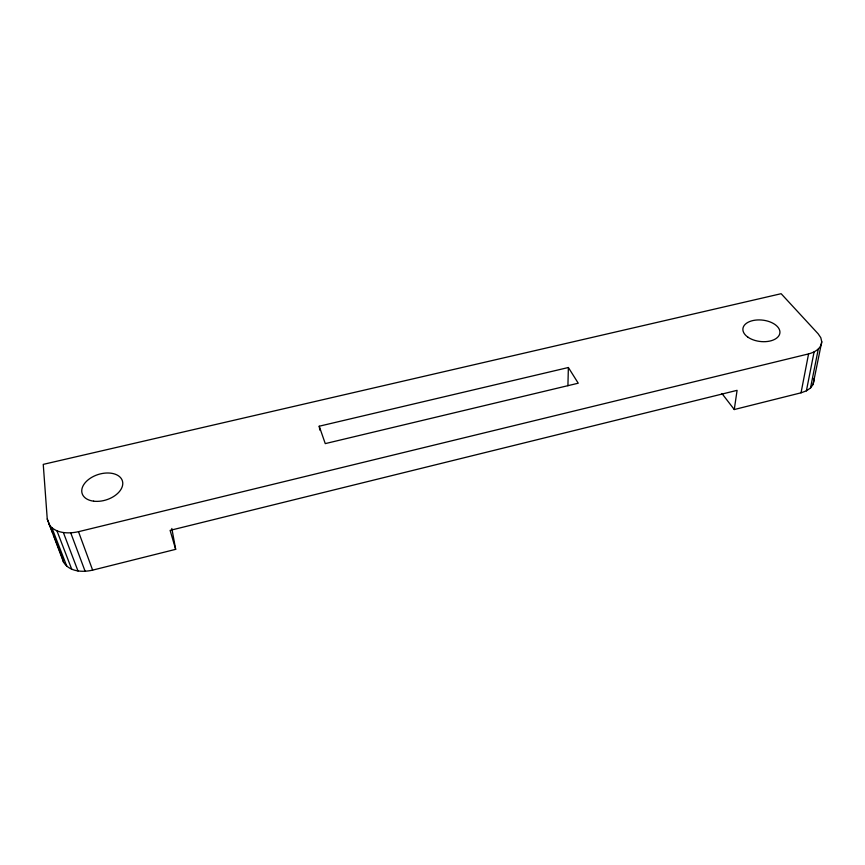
<?xml version="1.0" encoding="UTF-8"?>
<svg xmlns="http://www.w3.org/2000/svg" width="865" height="865" viewBox="0 0 865 865"><rect width="100%" height="100%" fill="white"/><g stroke="black" fill="none" stroke-linecap="round" stroke-linejoin="round"><path stroke-width="1.3" d="M567.916 385.725L568.37 367.517L319.217 426.218L319.834 430.121M734.266 409.534L737.088 390.342L170.102 530.364L175.671 549.34L92.631 570.132C82.629 572.468 69.546 571.895 63.567 562.228L47.251 519.022L43.25 464.375L781.138 293.7L818.16 333.814L820.809 337.707L821.75 341.74L813.078 384.493L810.505 388.007L806.396 390.85L801.033 392.818L734.266 409.534L721.972 393.543M801.033 392.818L808.57 353.904C814.527 352.379 821.404 348.649 821.75 341.74M806.396 390.85L814.084 351.947M810.505 388.007L818.279 349.125M813.078 384.493L813.933 380.557L813.489 378.513M48.624 523.866C54.884 533.662 68.281 533.965 78.499 531.694L808.57 353.904M568.37 367.517L578.242 383.206L325.262 443.615L319.217 426.218M47.251 519.022L52.538 532.624M53.5 535.1L61.685 556.13M51.943 527.931L66.832 566.316M56.982 530.926L71.752 569.321M63.405 532.613L78.001 571.019M70.746 532.872L85.127 571.3M78.499 531.694L92.631 570.132M62.161 557.363L63.567 562.228M171.832 528.45L175.671 549.34M747.955 337.199A18.608 10.748 6.6 0 0 779.17 335.242A18.608 10.748 6.6 0 0 757.091 319.974A18.608 10.748 6.6 0 0 747.955 337.199M93.582 501.17A21.095 13.31 -17.5 0 0 122.7 482.27A21.095 13.31 -17.5 0 0 90.49 478.118A21.095 13.31 -17.5 0 0 93.582 501.17"/></g></svg>
